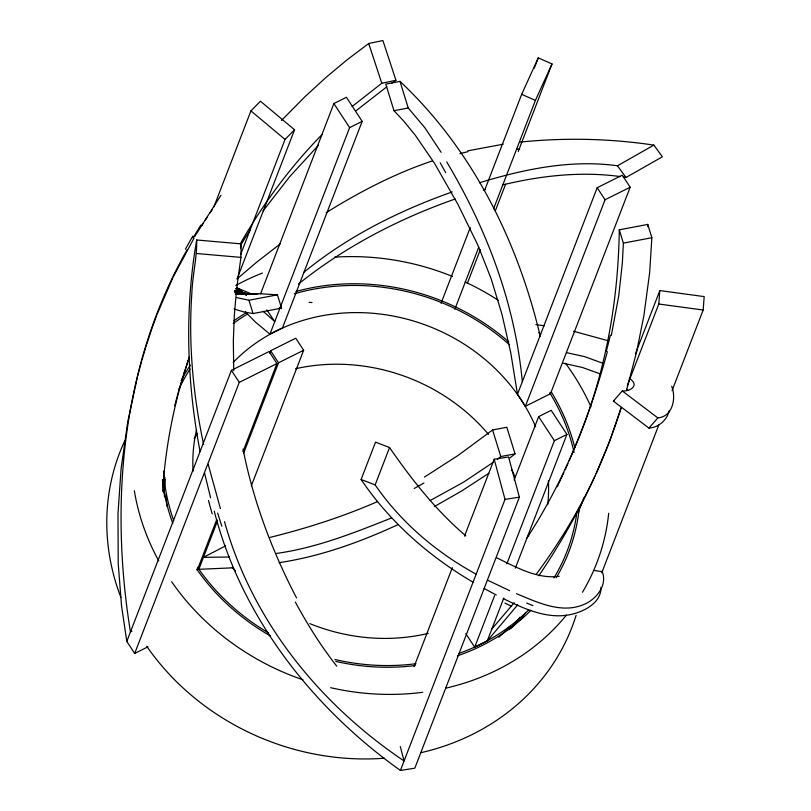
<?xml version="1.0" encoding="UTF-8"?>
<svg xmlns="http://www.w3.org/2000/svg" width="811" height="811" viewBox="0 0 811 811"><rect width="100%" height="100%" fill="white"/><g stroke="black" fill="none" stroke-linecap="round" stroke-linejoin="round"><path stroke-width="1.22" d="M203.622 444.448C196.667 411.755 192.248 378.494 191.021 345.08C190.392 327.816 190.636 310.522 191.842 293.288C192.481 275.405 197.073 257.888 196.698 239.985L241.161 243.878L240.928 257.391L236.589 289.081L234.338 315.175L233.335 340.995L233.74 370.688M626.548 390.233L636.625 351.802L643.893 315.631L649.662 272.608L651.862 237.714L647.756 224.414L619.269 229.827C618.347 303.598 604.57 377.419 575.668 445.442M647.705 226.695L647.756 224.414M619.269 229.827L623.375 243.128L622.351 262.987L618.712 296.005L611.332 335.389M162.595 491.253C165.17 451.159 172.398 411.38 184.158 372.969M627.258 385.651L658.796 304.013L659.809 290.581L704.181 296.593L703.167 310.025L672.076 390.608M196.698 239.985C184.462 309.903 186.773 381.961 200.074 451.555M240.431 248.115L241.161 243.878M137.373 377.156L127.702 422.014L121.072 468.9L117.99 513.698L118.203 563.27L121.528 605.847L126.8 641.4L134.677 653.443L147.977 646.803M137.657 376.02L138.924 371.124M174.679 405.824L176.839 397.694M607.378 351.619C589.506 417.33 564.02 481.622 526.481 538.697M139.259 369.897L139.908 367.464M140.232 366.237L141.58 361.382M177.112 396.67L178.521 391.601M141.925 360.175L142.969 356.536M178.815 390.588L189.419 356.607M143.324 355.34L145.493 348.122M669.328 410.548C667.088 419.936 658.704 427.569 648.932 428.086L613.38 401.11L622.28 390.943C630.968 391.581 639.838 384.87 629.295 378.402M620.973 408.207L609.598 441.407L596.166 473.583M145.858 346.926L152.113 327.948M183.965 373.374L188.243 360.287M621.297 407.386C602.532 467.278 573.965 523.876 538.808 575.78M152.529 326.772L156.807 315.104M236.994 279.096L294.555 129.76L260.443 101.223L250.923 110.904L213.881 206.906M240.593 254.644L285.036 139.441L294.555 129.76M257.776 293.815L235.342 294.281L260.584 293.764L333.879 103.544L346.429 97.279L362.182 121.356L282.492 327.877L269.931 334.152L255.637 322.271L245.277 311.779M126.8 641.4L231.399 370.343L269.07 351.538L276.946 363.571L242.955 451.666M134.677 653.443L239.265 382.386L276.946 363.571M269.931 334.152L349.622 127.631L362.182 121.356M269.739 353.099L270.641 350.747L295.762 338.207L303.638 350.251L251.329 485.809M197.195 570.255L216.811 519.435M232.483 567.842L198.827 569.312L217.52 520.875M243.533 453.44L278.518 362.791L303.638 350.251M472.955 582.136C428.978 556.387 389.726 521.858 361.118 479.494L375.534 442.137L389.554 447.55C411.724 479.595 436.065 510.606 465.899 535.909M441.042 303.273L470.238 227.607M484.623 190.332L521.666 94.329L538.261 57.885L552.007 63.937L518.209 151.535M534.337 68.053L538.261 57.885M476.209 574.198C436.419 552.504 400.898 522.355 375.148 484.907L389.554 447.55M454.819 309.234L478.683 247.406M493.544 208.893L535.412 100.392L552.007 63.937M467.288 283.505L480.355 249.636M495.227 211.093L505.598 184.229M517.489 394.237L597.18 187.716L622.29 175.176L630.167 187.219L550.476 393.74L525.366 406.281L517.489 394.237L510.778 352.897L501.979 314.354L491.05 278.518L477.932 245.287L458.114 204.696L434.595 163.467L415.303 135.265L403.614 120.961L393.984 110.701L385.772 84.101L400.016 81.394C472.235 149.265 517.55 240.715 540.258 336.271M414.076 666.723L452.335 567.639M464.48 536.162L494.193 459.229L508.568 456.988L519.395 497.153L414.806 768.21L400.421 770.45C312.276 707.587 241.425 617.151 214.276 511.224M525.366 406.281L605.047 199.759L630.167 187.219M400.421 770.45L505.02 499.394L494.193 459.229M514.174 479.97L538.626 416.611L551.186 410.336L566.94 434.422L515.32 568.187M465.788 633.594L474.688 647.208L494.609 595.578M506.834 563.898L554.379 440.687L566.94 434.422M474.688 647.208L487.249 640.943L503.803 598.031M635.408 353.829L659.809 290.581M578.142 512.765L584.001 497.609M601.762 572.819L658.998 424.477M157.243 313.948L172.895 277.585M575.242 446.466L570.974 456.613M569.231 460.648L570.538 457.627M567.903 463.669L565.226 469.681M562.956 474.648L563.868 472.661M561.121 478.622L562.499 475.641M594.868 476.26C578.973 510.92 558.891 543.542 536.304 574.208M560.654 479.605L558.799 483.549M557.299 486.691L558.333 484.532M173.432 276.47L193.951 238.302M187.118 249.778C121.569 364.768 109.515 503.094 130.449 631.951L132.031 631.151M240.391 243.614C262.977 204.017 290.216 166.985 322.19 134.444M194.539 236.731L220.937 195.289M241.131 244.395L250.001 230.172M201.787 225.57L203.135 223.461M205.173 220.318L207.221 217.176M210.008 213.009L212.127 209.897M263.099 210.87L289.791 176.545L318.5 145.24M517.732 604.803L487.249 640.943M514.174 602.755L491.861 628.981M648.932 428.086L657.833 417.918C672.887 416.641 676.394 397.968 671.68 386.188M281.468 120.474L304.946 96.722L325.85 77.552L347.149 59.771L368.721 43.49L382.893 40.55L395.961 80.309L391.865 83.178M237.319 278.69L256.458 262.379L280.282 243.847M352.116 106.505L381.788 83.249L395.961 80.309M356.222 110.62L386.796 86.828M304.013 272.192C347.777 236.275 399.073 210.728 452.234 191.913M298.418 284.032C345.131 246.676 398.86 218.686 455.224 199.009M509.947 457.87L515.046 453.866L506.824 427.265L492.581 429.972L458.337 455.265L424.417 477.111M497.386 459.198L500.803 456.573L515.046 453.866M493.078 462.432L463.669 482.109L430.266 500.478M488.921 473.249L461.54 491.03L434.412 506.561M326.215 212.634C359.719 191.801 394.977 173.402 432.466 160.862M479.402 182.789C523.825 169.205 570.924 159.311 617.475 165.789L653.869 145.108L662.384 156.807L626.001 177.487L623.203 177.021M559.195 576.256C537.338 579.399 515.735 566.96 496.545 557.755M225.62 545.864L203.439 557.35L229.432 557.025M397.714 524.768C359.952 542.164 320.406 556.478 279.136 562.672M377.338 501.674C342.749 516.779 306.649 528.316 270.053 537.399M391.5 517.976C354.123 532.847 316.219 547.962 276.115 553.487M483.356 190.038L485.546 189.409M502.85 184.847C541.16 175.652 581.173 171.172 620.395 176.585M467.734 150.856L503.215 144.206M393.984 110.701L408.227 107.995L425.015 127.945L441.103 152.316M236.69 297.617L248.947 300.252L277.433 294.839L281.539 308.139L253.052 313.553L243.949 311.982L234.024 308.981M623.375 243.128L651.862 237.714M505.02 499.394L519.395 497.153M519.821 142.128C564.375 137.515 609.558 138.478 653.869 145.108M516.779 149.325L519.638 149.062M613.38 401.11L614.566 400.999M235.464 293.329L256.499 293.866L235.423 293.278M260.584 293.764L277.433 294.839M235.585 292.893L254.188 294.038M235.656 292.953L250.66 293.967M196.465 253.498L240.928 257.391M235.829 292.568L251.927 294.028M235.94 292.67L250.964 294.129M279.248 307.896L281.539 308.139M236.153 292.335L250.974 294.109M535.899 324.653L544.323 325.769M235.068 292.295L251.369 294.383L235.332 292.001M658.796 304.013L703.167 310.025M593.875 570.437L602.218 571.633C607.662 585.035 596.48 599.035 584.549 604.185C561.901 614.363 537.49 602.32 516.465 593.682M234.997 292.061L247 293.947M566.483 352.633L584.427 356.576L602.32 363.075M563.229 363.227L582.247 367.434L600.322 373.922M235.829 291.899L248.136 294.079M235.494 291.96L246.301 293.977M235.17 291.625L246.22 293.886M236.072 291.95L245.672 294.008M245.601 293.927L235.798 291.646L240.614 293.045M573.641 331.273L607.956 340.691M235.514 291.717L246.321 294.332M246.28 294.281L235.281 291.433L245.905 294.373M235.028 291.504L241.029 293.106M243.432 293.744L245.834 294.393M243.016 293.744L246.625 294.798M236.153 291.575L240.826 293.004M243.158 293.714L246.656 294.788M235.454 291.473L246.28 294.869L235.819 291.443M237.055 287.946L251.126 293.764M235.656 291.484L240.279 293.024M235.555 291.311L243.706 294.119M235.423 291.352L243.523 294.19M243.493 294.14L235.241 290.977L240.715 293.349M241.019 293.288L235.2 291.108L241.009 293.41M235.139 291.149L240.948 293.339L236.842 290.46M239.61 293.146L236.275 291.342L240.877 293.4L235.109 291.037L240.928 293.288M361.118 479.494L375.148 484.907M235.089 291.088L240.908 293.339L235.129 290.967M235.089 290.997L240.908 293.298M235.322 291.048L239.975 292.994L235.413 291.017M235.525 291.108L240.178 293.085L236.751 291.534M235.646 291.088L240.249 293.075M521.666 94.329L535.412 100.392M235.94 291.2L240.532 293.217M239.924 293.024L236.589 291.544L239.944 293.258M509.582 590.631L487.441 580.118M240.309 293.237L235.879 291.22L240.401 293.44M239.813 293.095L236.285 291.261M236.721 291.504L240.056 293.136M503.347 598.599C523.967 608.716 546.949 619.472 570.498 614.576C583.839 611.737 601.346 603.039 601.002 587.255M496.352 595.041L484.076 588.482M235.95 291.037L240.289 293.329M236.883 291.463L240.086 293.227M239.438 293.045L236.133 291.19L240.624 293.369L236.508 290.622M236.214 290.956L239.498 292.862L236.244 290.875M236.295 290.784L240.583 293.43L236.488 290.713M236.853 290.541L240.958 293.46M241.313 293.258L236.315 289.547L241.364 293.4M622.28 390.943L657.833 417.918M235.96 288.574L241.81 293.207M235.981 288.615L241.881 293.339M250.923 110.904L285.036 139.441M243.381 293.957L236.731 288.351L242.377 293.176M263.129 311.262L274.777 321.602L266.799 309.893M626.589 389.199L627.947 390.567M617.475 165.789L626.001 177.487M597.18 187.716L605.047 199.759M333.879 103.544L349.622 127.631M538.626 416.611L554.379 440.687M270.641 350.747L278.518 362.791M231.399 370.343L239.265 382.386M198.827 569.312L197.519 567.305A210.444 186.834 21.1 0 0 268.39 632.844M446.719 161.916C486.813 229.097 514.904 303.365 522.335 381.687M296.552 597.94C272.08 551.074 253.285 501.026 243.036 449.081M368.721 43.49L381.788 83.249M224.525 521.635C251.927 620.729 319.483 704.11 404.081 760.961L400.269 746.556M400.016 81.394L408.227 107.995M492.581 429.972L500.803 456.573M248.947 300.252L253.052 313.553M220.399 508.517L208.184 464.338M210.607 497.863L204.473 472.691M194.204 438.629A180.377 160.142 21.1 0 1 197.631 433.348M295.599 368.721A180.377 160.142 21.1 0 1 488.465 434.361M511.619 469.508A180.377 160.142 21.1 0 1 515.228 477.213M528.539 533.76A180.377 160.142 21.1 0 1 528.63 536.132M576.712 513.596A210.444 186.834 21.1 0 1 553.933 577.898M528.671 609.943A210.444 186.834 21.1 0 1 458.945 653.433M415.992 663.702A210.444 186.834 21.1 0 1 334.872 659.485M173.696 520.621A210.444 186.834 21.1 0 1 163.528 471.221M178.501 390A210.444 186.834 21.1 0 1 190.048 369.066M233.173 323.569A210.444 186.834 21.1 0 1 247.243 314.202M294.302 293.775A210.444 186.834 21.1 0 1 509.42 344.726M549.767 392.808A210.444 186.834 21.1 0 1 574.046 452.457M428.228 633.381A180.377 160.142 21.1 0 1 309.822 623.629M235.504 571.126A180.377 160.142 21.1 0 1 232.25 567.315M193.089 471.242A180.377 160.142 21.1 0 1 196.485 429.992M233.142 362.497A180.377 160.142 21.1 0 1 535.635 426.698M548.408 480.953A180.377 160.142 21.1 0 1 547.719 504.635M519.993 617.191A195.796 173.838 21.1 0 1 511.346 627.927M164.167 493.118A195.796 173.838 21.1 0 1 165.038 479.362M510.028 626.285A195.796 173.838 21.1 0 1 498.714 637.243M166.924 506.196A195.796 173.838 21.1 0 1 166.235 494.041M459.979 153.674A720.604 512.907 -88.4 0 1 467.825 151.687M309.143 302.361A876.377 25.111 7.7 0 1 312.012 302.544M511.579 606.283A621.175 73.659 40 0 1 504.918 603.1M532.888 605.564A720.604 62.599 33.9 0 1 526.694 603.07M440.201 162.818A876.377 234.937 86.6 0 1 445.695 172.753M212.218 513.88A621.155 315.195 -81.6 0 1 208.478 500.488M221.859 526.227A720.685 320.923 -87.1 0 1 217.642 513.069M336.727 666.135A696.385 278.285 89.2 0 1 295.356 602.066M610.348 335.257A876.377 681.869 -0.5 0 1 606.253 351.437M193.048 237.917A621.175 530.789 -1.2 0 1 200.854 225.144M185.425 249.21A720.604 599.065 -12.1 0 1 192.815 236.102M423.92 483.032A876.377 421.821 -69.6 0 1 414.228 488.465M576.104 615.356A242.388 215.189 21.1 0 1 420.676 752.75M384.373 758.214A242.388 215.189 21.1 0 1 146.73 646.255M120.88 597.423A242.388 215.189 21.1 0 1 124.884 440.586M608.706 513.241A242.388 215.189 21.1 0 1 582.45 592.253M566.433 615.093A242.388 215.189 21.1 0 1 445.584 688.204M422.713 692.29A242.388 215.189 21.1 0 1 330.645 687.698M302.959 679.8A242.388 215.189 21.1 0 1 171.628 581.71M158.763 560.898A242.388 215.189 21.1 0 1 134.352 490.767M235.859 285.472A242.388 215.189 21.1 0 1 262.44 273.043M334.649 257.158A242.388 215.189 21.1 0 1 452.538 276.46M465.119 281.934A242.388 215.189 21.1 0 1 498.41 300.384M538.798 332.652A242.388 215.189 21.1 0 1 540.602 334.426M565.5 363.267A242.388 215.189 21.1 0 1 590.976 406.848M579.257 507.879A212.32 188.497 21.1 0 1 556.184 577.777M530.962 610.247A212.32 188.497 21.1 0 1 457.374 655.846M415.141 665.547A212.32 188.497 21.1 0 1 335.734 661.401M270.408 635.946A212.32 188.497 21.1 0 1 196.738 569.129M172.794 523.399A212.32 188.497 21.1 0 1 162.413 479.666M181.096 380.552A212.32 188.497 21.1 0 1 190.433 365.112M233.903 320.801A212.32 188.497 21.1 0 1 246.138 312.762M295.954 291.494A212.32 188.497 21.1 0 1 508.852 341.958M551.368 392.068A212.32 188.497 21.1 0 1 574.776 447.581M518.989 618.844A197.681 175.5 21.1 0 1 509.318 629.711M164.471 496.94A197.681 175.5 21.1 0 1 164.907 477.466M525.204 613.065A197.681 175.5 21.1 0 1 520.044 620.233M244.74 294.231L238.353 288.371L244.74 294.261"/></g></svg>
